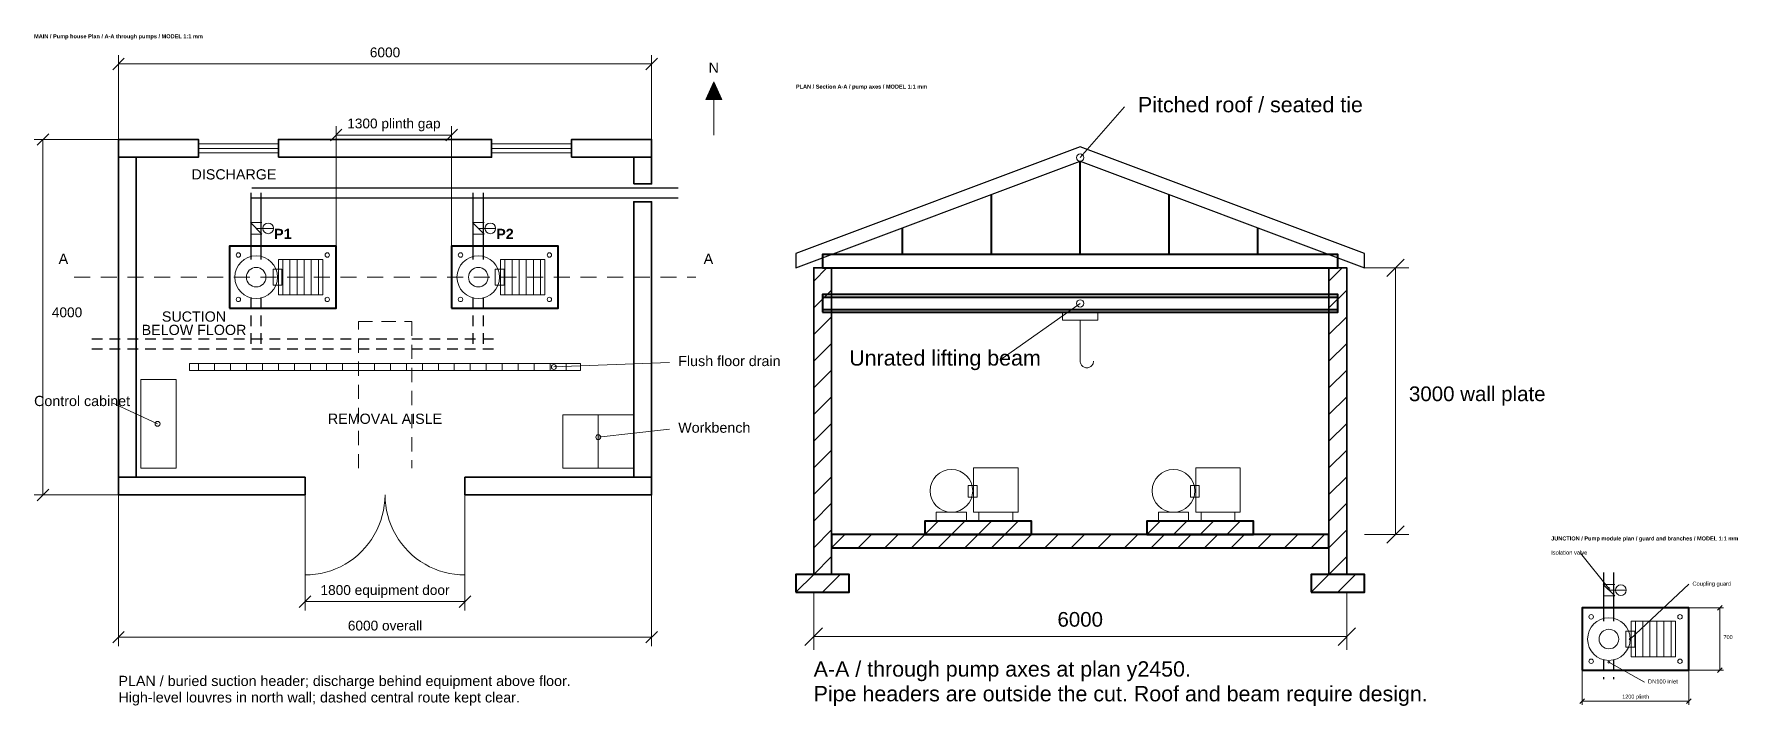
# Model space of a CAD drawing. Header units: millimetres. Extents: x 0 to 19177, y -12 to 7547.
import ezdxf
from ezdxf.enums import TextEntityAlignment as Align

# ---------------------------------------------------------------- set-up
doc = ezdxf.new("R2010")
doc.units = ezdxf.units.MM
for name, color, linetype, lineweight, true_color in [('A-ANNO-BORDER', 7, 'Continuous', 18, 0x7b919e), ('A-ANNO-DIMS', 7, 'Continuous', 15, 0x4c626f), ('A-ANNO-TEXT', 7, 'Continuous', 18, 0x233442), ('A-FIXT', 7, 'Continuous', 20, 0x4d616b), ('A-GLAZ', 7, 'Continuous', 20, 0x238498), ('A-HATCH', 7, 'Continuous', 13, 0x8d999e), ('A-HIDDEN', 7, 'Continuous', 13, 0x778992), ('A-ROOF', 7, 'Continuous', 30, 0x344958), ('A-STRC', 7, 'Continuous', 40, 0x263746), ('A-WALL', 7, 'Continuous', 35, 0x233442), ('A-WPRO', 7, 'Continuous', 30, 0x246f9f)]:
    doc.layers.add(name, color=color, linetype=linetype, lineweight=lineweight, true_color=true_color)
doc.styles.add('SECTION_BOLD', font='arialbd.ttf')
doc.styles.add('SECTION_REGULAR', font='arial.ttf')

# ---------------------------------------------------------------- blocks, each defined once
blk = doc.blocks.new('606_PUMP_HOUSE_MAIN')
at = {"layer": 'A-ANNO-DIMS'}
blk.add_hatch(color=7, dxfattribs=at).paths.add_polyline_path([(6700, 4650), (6610, 4450), (6790, 4450)])
for p, q in [((-65, 4785), (65, 4915)), ((0, 4000), (0, 4950)), ((0, 4850), (6000, 4850)), ((5935, 4785), (6065, 4915)), ((6000, 4000), (6000, 4950)), ((6700, 4050), (6700, 4650)), ((-915, 3935), (-785, 4065)), ((2385, 3985), (2515, 4115)), ((2450, 2800), (2450, 4150)), ((2450, 4050), (3750, 4050)), ((3685, 3985), (3815, 4115)), ((3750, 2800), (3750, 4150)), ((0, 4000), (-950, 4000)), ((-850, 0), (-850, 4000)), ((-500, 2450), (-320, 2450)), ((-200, 2450), (-20, 2450)), ((100, 2450), (280, 2450)), ((400, 2450), (580, 2450)), ((700, 2450), (880, 2450)), ((1000, 2450), (1180, 2450)), ((1300, 2450), (1480, 2450)), ((1600, 2450), (1780, 2450)), ((1900, 2450), (2080, 2450)), ((2200, 2450), (2380, 2450)), ((2500, 2450), (2680, 2450)), ((2800, 2450), (2980, 2450)), ((3100, 2450), (3280, 2450)), ((3400, 2450), (3580, 2450)), ((3700, 2450), (3880, 2450)), ((4000, 2450), (4180, 2450)), ((4300, 2450), (4480, 2450)), ((4600, 2450), (4780, 2450)), ((4900, 2450), (5080, 2450)), ((5200, 2450), (5380, 2450)), ((5500, 2450), (5680, 2450)), ((5800, 2450), (5980, 2450)), ((6100, 2450), (6280, 2450)), ((6400, 2450), (6500, 2450)), ((4900, 1440), (6200, 1490)), ((440, 800), (-77, 1040)), ((5400, 650), (6200, 740)), ((0, 0), (-950, 0)), ((-915, -65), (-785, 65)), ((0, 0), (0, -1700)), ((2100, 0), (2100, -1300)), ((3900, 0), (3900, -1300)), ((6000, 0), (6000, -1700)), ((2035, -1265), (2165, -1135)), ((3835, -1265), (3965, -1135)), ((2100, -1200), (3900, -1200)), ((-65, -1665), (65, -1535)), ((0, -1600), (6000, -1600)), ((5935, -1665), (6065, -1535))]:
    blk.add_line(p, q, dxfattribs=at)
blk.add_lwpolyline([(6700, 4650), (6610, 4450), (6790, 4450)], close=True, dxfattribs=at)
for centre in [(4900, 1440), (440, 800), (5400, 650)]:
    blk.add_circle(centre, 27.5, dxfattribs=at)
at = {"layer": 'A-FIXT'}
for p, q in [((1550, 3000), (1745, 3000)), ((4050, 3000), (4245, 3000)), ((1850, 2250), (1850, 2650)), ((1930, 2250), (1930, 2650)), ((2010, 2250), (2010, 2650)), ((2090, 2250), (2090, 2650)), ((2170, 2250), (2170, 2650)), ((2250, 2250), (2250, 2650)), ((4350, 2250), (4350, 2650)), ((4430, 2250), (4430, 2650)), ((4510, 2250), (4510, 2650)), ((4590, 2250), (4590, 2650)), ((4670, 2250), (4670, 2650)), ((4750, 2250), (4750, 2650)), ((900, 1400), (900, 1480)), ((1080, 1400), (1080, 1480)), ((1260, 1400), (1260, 1480)), ((1440, 1400), (1440, 1480)), ((1620, 1400), (1620, 1480)), ((1800, 1400), (1800, 1480)), ((1980, 1400), (1980, 1480)), ((2160, 1400), (2160, 1480)), ((2340, 1400), (2340, 1480)), ((2520, 1400), (2520, 1480)), ((2700, 1400), (2700, 1480)), ((2880, 1400), (2880, 1480)), ((3060, 1400), (3060, 1480)), ((3240, 1400), (3240, 1480)), ((3420, 1400), (3420, 1480)), ((3600, 1400), (3600, 1480)), ((3780, 1400), (3780, 1480)), ((3960, 1400), (3960, 1480)), ((4140, 1400), (4140, 1480)), ((4320, 1400), (4320, 1480)), ((4500, 1400), (4500, 1480)), ((4680, 1400), (4680, 1480)), ((4860, 1400), (4860, 1480)), ((5040, 1400), (5040, 1480)), ((5400, 300), (5400, 900)), ((2100, 0), (2100, -900)), ((3900, 0), (3900, -900))]:
    blk.add_line(p, q, dxfattribs=at)
for points in [[(1485, 2935), (1615, 2935), (1485, 3065), (1615, 3065)], [(3985, 2935), (4115, 2935), (3985, 3065), (4115, 3065)], [(3000, 0), (2998, -59), (2992, -117), (2983, -176), (2969, -233), (2952, -289), (2931, -344), (2907, -398), (2879, -450), (2848, -500), (2814, -548), (2777, -593), (2736, -636), (2693, -677), (2648, -714), (2600, -748), (2550, -779), (2498, -807), (2444, -831), (2389, -852), (2333, -869), (2276, -883), (2217, -892), (2159, -898), (2100, -900)], [(3000, 0), (3002, -59), (3008, -117), (3017, -176), (3031, -233), (3048, -289), (3069, -344), (3093, -398), (3121, -450), (3152, -500), (3186, -548), (3223, -593), (3264, -636), (3307, -677), (3352, -714), (3400, -748), (3450, -779), (3502, -807), (3556, -831), (3611, -852), (3667, -869), (3724, -883), (3783, -892), (3841, -898), (3900, -900)]]:
    blk.add_lwpolyline(points, dxfattribs=at)
for points in [[(1740, 2360), (1840, 2360), (1840, 2540), (1740, 2540)], [(1800, 2250), (2300, 2250), (2300, 2650), (1800, 2650)], [(4240, 2360), (4340, 2360), (4340, 2540), (4240, 2540)], [(4300, 2250), (4800, 2250), (4800, 2650), (4300, 2650)], [(800, 1400), (5200, 1400), (5200, 1480), (800, 1480)], [(250, 300), (650, 300), (650, 1300), (250, 1300)], [(5000, 300), (5800, 300), (5800, 900), (5000, 900)]]:
    blk.add_lwpolyline(points, close=True, dxfattribs=at)
for centre, radius in [((1685, 3000), 60), ((4185, 3000), 60), ((1550, 2450), 240), ((1350, 2700), 25), ((2350, 2700), 25), ((4050, 2450), 240), ((3850, 2700), 25), ((4850, 2700), 25), ((1550, 2450), 110), ((4050, 2450), 110), ((1350, 2200), 25), ((2350, 2200), 25), ((3850, 2200), 25), ((4850, 2200), 25)]:
    blk.add_circle(centre, radius, dxfattribs=at)
at = {"layer": 'A-GLAZ'}
for p, q in [((900, 3950), (1800, 3950)), ((900, 3900), (1800, 3900)), ((900, 3850), (1800, 3850)), ((4200, 3950), (5100, 3950)), ((4200, 3900), (5100, 3900)), ((4200, 3850), (5100, 3850))]:
    blk.add_line(p, q, dxfattribs=at)
at = {"layer": 'A-HIDDEN'}
for p, q in [((2700, 1860), (2700, 1950)), ((2700, 1950), (2860, 1950)), ((2960, 1950), (3120, 1950)), ((3220, 1950), (3300, 1950)), ((3300, 1950), (3300, 1790)), ((2700, 1600), (2700, 1760)), ((3300, 1690), (3300, 1530)), ((2700, 1340), (2700, 1500)), ((3300, 1430), (3300, 1270)), ((2700, 1080), (2700, 1240)), ((3300, 1170), (3300, 1010)), ((2700, 820), (2700, 980)), ((3300, 910), (3300, 750)), ((2700, 560), (2700, 720)), ((3300, 650), (3300, 490)), ((2700, 300), (2700, 460)), ((3300, 390), (3300, 300))]:
    blk.add_line(p, q, dxfattribs=at)
at = {"layer": 'A-STRC'}
for points in [[(1250, 2100), (2450, 2100), (2450, 2800), (1250, 2800)], [(3750, 2100), (4950, 2100), (4950, 2800), (3750, 2800)]]:
    blk.add_lwpolyline(points, close=True, dxfattribs=at)
at = {"layer": 'A-WALL'}
for points in [[(0, 3800), (900, 3800), (900, 4000), (0, 4000)], [(1800, 3800), (4200, 3800), (4200, 4000), (1800, 4000)], [(5100, 3800), (6000, 3800), (6000, 4000), (5100, 4000)], [(0, 200), (200, 200), (200, 3800), (0, 3800)], [(5800, 3500), (6000, 3500), (6000, 3800), (5800, 3800)], [(5800, 200), (6000, 200), (6000, 3300), (5800, 3300)], [(0, 0), (2100, 0), (2100, 200), (0, 200)], [(3900, 0), (6000, 0), (6000, 200), (3900, 200)]]:
    blk.add_lwpolyline(points, close=True, dxfattribs=at)
at = {"layer": 'A-WPRO'}
for p, q in [((1493, 2100), (1493, 2220)), ((1607, 2100), (1607, 2220)), ((3993, 2100), (3993, 2220)), ((4107, 2100), (4107, 2220)), ((1493, 1900), (1493, 2020)), ((1607, 1900), (1607, 2020)), ((3993, 1900), (3993, 2020)), ((4107, 1900), (4107, 2020)), ((-300, 1757), (-180, 1757)), ((-100, 1757), (20, 1757)), ((100, 1757), (220, 1757)), ((300, 1757), (420, 1757)), ((500, 1757), (620, 1757)), ((700, 1757), (820, 1757)), ((900, 1757), (1020, 1757)), ((1100, 1757), (1220, 1757)), ((1300, 1757), (1420, 1757)), ((1493, 1700), (1493, 1820)), ((1500, 1757), (1620, 1757)), ((1607, 1700), (1607, 1820)), ((1700, 1757), (1820, 1757)), ((1900, 1757), (2020, 1757)), ((2100, 1757), (2220, 1757)), ((2300, 1757), (2420, 1757)), ((2500, 1757), (2620, 1757)), ((2700, 1757), (2820, 1757)), ((2900, 1757), (3020, 1757)), ((3100, 1757), (3220, 1757)), ((3300, 1757), (3420, 1757)), ((3500, 1757), (3620, 1757)), ((3700, 1757), (3820, 1757)), ((3900, 1757), (4020, 1757)), ((3993, 1700), (3993, 1820)), ((4100, 1757), (4220, 1757)), ((4107, 1700), (4107, 1820)), ((-300, 1643), (-180, 1643)), ((-100, 1643), (20, 1643)), ((100, 1643), (220, 1643)), ((300, 1643), (420, 1643)), ((500, 1643), (620, 1643)), ((700, 1643), (820, 1643)), ((900, 1643), (1020, 1643)), ((1100, 1643), (1220, 1643)), ((1300, 1643), (1420, 1643)), ((1500, 1643), (1620, 1643)), ((1700, 1643), (1820, 1643)), ((1900, 1643), (2020, 1643)), ((2100, 1643), (2220, 1643)), ((2300, 1643), (2420, 1643)), ((2500, 1643), (2620, 1643)), ((2700, 1643), (2820, 1643)), ((2900, 1643), (3020, 1643)), ((3100, 1643), (3220, 1643)), ((3300, 1643), (3420, 1643)), ((3500, 1643), (3620, 1643)), ((3700, 1643), (3820, 1643)), ((3900, 1643), (4020, 1643)), ((4100, 1643), (4220, 1643))]:
    blk.add_line(p, q, dxfattribs=at)
for points in [[(1500, 3457), (6300, 3457)], [(1493, 2650), (1493, 3400)], [(1500, 3343), (6300, 3343)], [(1607, 2650), (1607, 3400)], [(3993, 2650), (3993, 3400)], [(4107, 2650), (4107, 3400)]]:
    blk.add_lwpolyline(points, dxfattribs=at)
at = {"layer": 'A-ANNO-DIMS', "style": 'SECTION_REGULAR'}
for s, p in [('6000', (3000, 4925)), ('1300 plinth gap', (3100, 4125)), ('1800 equipment door', (3000, -1125)), ('6000 overall', (3000, -1525))]:
    blk.add_text(s, height=110, dxfattribs=at).set_placement(p, align=Align.CENTER)
blk.add_text('4000', height=110, dxfattribs=at).set_placement((-750, 2000))
at = {"layer": 'A-ANNO-TEXT'}
for s, style, p in [('N', 'SECTION_REGULAR', (6700, 4750)), ('DISCHARGE', 'SECTION_REGULAR', (1300, 3550)), ('P1', 'SECTION_BOLD', (1850, 2880)), ('P2', 'SECTION_BOLD', (4350, 2880)), ('A', 'SECTION_REGULAR', (-620, 2600)), ('A', 'SECTION_REGULAR', (6640, 2600)), ('SUCTION', 'SECTION_REGULAR', (850, 1950)), ('BELOW FLOOR', 'SECTION_REGULAR', (850, 1800)), ('REMOVAL AISLE', 'SECTION_REGULAR', (3000, 800))]:
    blk.add_text(s, height=115, dxfattribs=dict(at, style=style)).set_placement(p, align=Align.CENTER)
at = {"layer": 'A-ANNO-TEXT', "style": 'SECTION_REGULAR'}
for s, p in [('Flush floor drain', (6300, 1450)), ('Control cabinet', (-950, 1000)), ('Workbench', (6300, 700)), ('PLAN / buried suction header; discharge behind equipment above floor.', (0, -2150)), ('High-level louvres in north wall; dashed central route kept clear.', (0, -2335))]:
    blk.add_text(s, height=115, dxfattribs=at).set_placement(p)
blk = doc.blocks.new('606_PUMP_HOUSE_PLAN')
at = {"layer": 'A-ANNO-DIMS'}
for p, q in [((3000, 4240), (3500, 4810)), ((6452, 2902), (6648, 3098)), ((6200, 3000), (6700, 3000)), ((6550, 0), (6550, 3000)), ((3000, 2600), (2094, 1960)), ((6200, 0), (6700, 0)), ((6452, -98), (6648, 98)), ((0, -650), (0, -1300)), ((6000, -650), (6000, -1300)), ((-98, -1248), (98, -1052)), ((0, -1150), (6000, -1150)), ((5902, -1248), (6098, -1052))]:
    blk.add_line(p, q, dxfattribs=at)
for centre in [(3000, 4240), (3000, 2600)]:
    blk.add_circle(centre, 41.2, dxfattribs=at)
at = {"layer": 'A-FIXT'}
blk.add_line((3000, 2410), (3000, 1950), dxfattribs=at)
for points in [[(2800, 2410), (3200, 2410), (3200, 2500), (2800, 2500)], [(1800, 250), (2300, 250), (2300, 750), (1800, 750)], [(4300, 250), (4800, 250), (4800, 750), (4300, 750)], [(1740, 420), (1840, 420), (1840, 550), (1740, 550)], [(4240, 420), (4340, 420), (4340, 550), (4240, 550)], [(1380, 150), (1720, 150), (1720, 250), (1380, 250)], [(1860, 150), (2240, 150), (2240, 250), (1860, 250)], [(3880, 150), (4220, 150), (4220, 250), (3880, 250)], [(4360, 150), (4740, 150), (4740, 250), (4360, 250)]]:
    blk.add_lwpolyline(points, close=True, dxfattribs=at)
blk.add_lwpolyline([(3000, 1950), (3001, 1940), (3003, 1931), (3006, 1921), (3010, 1912), (3015, 1904), (3022, 1897), (3029, 1890), (3038, 1885), (3046, 1881), (3056, 1878), (3065, 1876), (3075, 1875), (3085, 1876), (3094, 1878), (3104, 1881), (3112, 1885), (3121, 1890), (3128, 1897), (3135, 1904), (3140, 1912), (3144, 1921), (3147, 1931), (3149, 1940), (3150, 1950)], dxfattribs=at)
for centre in [(1550, 490), (4050, 490)]:
    blk.add_circle(centre, 240, dxfattribs=at)
at = {"layer": 'A-HATCH'}
for p, q in [((0, 2850), (150, 3000)), ((5800, 2850), (5950, 3000)), ((0, 2550), (200, 2750)), ((5800, 2550), (6000, 2750)), ((0, 2250), (200, 2450)), ((5800, 2250), (6000, 2450)), ((0, 1950), (200, 2150)), ((5800, 1950), (6000, 2150)), ((0, 1650), (200, 1850)), ((5800, 1650), (6000, 1850)), ((0, 1350), (200, 1550)), ((5800, 1350), (6000, 1550)), ((0, 1050), (200, 1250)), ((5800, 1050), (6000, 1250)), ((0, 750), (200, 950)), ((5800, 750), (6000, 950)), ((0, 450), (200, 650)), ((5800, 450), (6000, 650)), ((0, 150), (200, 350)), ((5800, 150), (6000, 350)), ((0, -150), (200, 50)), ((200, -150), (350, 0)), ((500, -150), (650, 0)), ((800, -150), (950, 0)), ((1100, -150), (1250, 0)), ((1250, 0), (1400, 150)), ((1400, -150), (1550, 0)), ((1550, 0), (1700, 150)), ((1700, -150), (1850, 0)), ((1850, 0), (2000, 150)), ((2000, -150), (2150, 0)), ((2150, 0), (2300, 150)), ((2300, -150), (2450, 0)), ((2450, 0), (2450, 0)), ((2600, -150), (2750, 0)), ((2900, -150), (3050, 0)), ((3500, -150), (3650, 0)), ((3750, 0), (3900, 150)), ((3800, -150), (3950, 0)), ((4050, 0), (4200, 150)), ((4350, 0), (4500, 150)), ((4400, -150), (4550, 0)), ((4650, 0), (4800, 150)), ((4700, -150), (4850, 0)), ((4950, 0), (4950, 0)), ((5300, -150), (5450, 0)), ((5600, -150), (5750, 0)), ((5800, -150), (6000, 50)), ((3200, -150), (3350, 0)), ((4100, -150), (4250, 0)), ((5000, -150), (5150, 0)), ((0, -450), (200, -250)), ((5800, -450), (6000, -250)), ((-200, -650), (0, -450)), ((100, -650), (300, -450)), ((5600, -650), (5800, -450)), ((5900, -650), (6100, -450)), ((400, -650), (400, -650)), ((6200, -650), (6200, -650))]:
    blk.add_line(p, q, dxfattribs=at)
at = {"layer": 'A-ROOF'}
blk.add_lwpolyline([(-200, 3000), (3000, 4200), (6200, 3000), (6200, 3160), (3000, 4360), (-200, 3160)], close=True, dxfattribs=at)
at = {"layer": 'A-STRC'}
for p, q in [((3000, 3150), (3000, 4200)), ((2000, 3150), (2000, 3825)), ((4000, 3150), (4000, 3825)), ((1000, 3150), (1000, 3450)), ((5000, 3150), (5000, 3450)), ((100, 2670), (5900, 2670)), ((100, 2530), (5900, 2530))]:
    blk.add_line(p, q, dxfattribs=at)
for points in [[(100, 3000), (5900, 3000), (5900, 3150), (100, 3150)], [(100, 2500), (5900, 2500), (5900, 2700), (100, 2700)], [(200, -150), (5800, -150), (5800, 0), (200, 0)], [(1250, 0), (2450, 0), (2450, 150), (1250, 150)], [(3750, 0), (4950, 0), (4950, 150), (3750, 150)], [(-200, -650), (400, -650), (400, -450), (-200, -450)], [(5600, -650), (6200, -650), (6200, -450), (5600, -450)]]:
    blk.add_lwpolyline(points, close=True, dxfattribs=at)
at = {"layer": 'A-WALL'}
for points in [[(0, -450), (200, -450), (200, 3000), (0, 3000)], [(5800, -450), (6000, -450), (6000, 3000), (5800, 3000)]]:
    blk.add_lwpolyline(points, close=True, dxfattribs=at)
at = {"layer": 'A-ANNO-DIMS', "style": 'SECTION_REGULAR'}
blk.add_text('3000 wall plate', height=165, dxfattribs=at).set_placement((6700, 1500))
blk.add_text('6000', height=165, dxfattribs=at).set_placement((3000, -1038), align=Align.CENTER)
at = {"layer": 'A-ANNO-TEXT', "style": 'SECTION_REGULAR'}
for s, p in [('Pitched roof / seated tie', (3650, 4750)), ('Unrated lifting beam', (400, 1900)), ('A-A / through pump axes at plan y2450.', (0, -1600)), ('Pipe headers are outside the cut. Roof and beam require design.', (0, -1878))]:
    blk.add_text(s, height=172.5, dxfattribs=at).set_placement(p)
blk = doc.blocks.new('606_PUMP_HOUSE_JUNCTION')
at = {"layer": 'A-ANNO-DIMS'}
for p, q in [((1550, 3020), (1231.5, 3416.1)), ((1790, 2450), (2450, 3066.1)), ((2450, 2800), (2840, 2800)), ((2774, 2774), (2826, 2826)), ((2800, 2100), (2800, 2800)), ((1550, 2190), (1950, 1966.1)), ((2774, 2074), (2826, 2126)), ((1250, 2100), (1250, 1710)), ((2450, 2100), (2450, 1710)), ((2450, 2100), (2840, 2100)), ((1224, 1724), (1276, 1776)), ((1250, 1750), (2450, 1750)), ((2424, 1724), (2476, 1776))]:
    blk.add_line(p, q, dxfattribs=at)
for centre in [(1550, 3020), (1790, 2450), (1550, 2190)]:
    blk.add_circle(centre, 11, dxfattribs=at)
at = {"layer": 'A-FIXT'}
for p, q in [((1615, 2935), (1485, 3065)), ((1485, 3065), (1615, 3065)), ((1485, 2935), (1615, 2935)), ((1550, 3000), (1745, 3000)), ((1850, 2250), (1850, 2650)), ((1930, 2250), (1930, 2650)), ((2010, 2250), (2010, 2650)), ((2090, 2250), (2090, 2650)), ((2170, 2250), (2170, 2650)), ((2250, 2250), (2250, 2650))]:
    blk.add_line(p, q, dxfattribs=at)
for points in [[(1740, 2360), (1840, 2360), (1840, 2540), (1740, 2540)], [(1800, 2250), (2300, 2250), (2300, 2650), (1800, 2650)]]:
    blk.add_lwpolyline(points, close=True, dxfattribs=at)
for centre, radius in [((1685, 3000), 60), ((1550, 2450), 240), ((1350, 2700), 25), ((2350, 2700), 25), ((1550, 2450), 110), ((1350, 2200), 25), ((2350, 2200), 25)]:
    blk.add_circle(centre, radius, dxfattribs=at)
at = {"layer": 'A-STRC'}
blk.add_lwpolyline([(1250, 2100), (2450, 2100), (2450, 2800), (1250, 2800)], close=True, dxfattribs=at)
at = {"layer": 'A-WPRO'}
for p, q in [((1493, 2650), (1493, 3200)), ((1607, 2650), (1607, 3200)), ((1493, 2100), (1493, 2220)), ((1607, 2100), (1607, 2220)), ((1493, 2000), (1493, 2020)), ((1607, 2000), (1607, 2020))]:
    blk.add_line(p, q, dxfattribs=at)
at = {"layer": 'A-ANNO-DIMS', "style": 'SECTION_REGULAR'}
blk.add_text('700', height=44, dxfattribs=at).set_placement((2840, 2450))
blk.add_text('1200 plinth', height=44, dxfattribs=at).set_placement((1850, 1780), align=Align.CENTER)
at = {"layer": 'A-ANNO-TEXT', "style": 'SECTION_REGULAR'}
for s, p in [('Isolation valve', (900, 3400)), ('Coupling guard', (2490, 3050)), ('DN100 inlet', (1990, 1950))]:
    blk.add_text(s, height=46, dxfattribs=at).set_placement(p)

msp = doc.modelspace()

# ---------------------------------------------------------------- block references
at = {"layer": 'A-ANNO-BORDER'}
for name, p in [('606_PUMP_HOUSE_MAIN', (950, 2361.45)), ('606_PUMP_HOUSE_PLAN', (8774.435, 1917.175)), ('606_PUMP_HOUSE_JUNCTION', (16174.985, -1710))]:
    msp.add_blockref(name, p, dxfattribs=at)

# ---------------------------------------------------------------- texts
at = {"layer": 'A-ANNO-TEXT', "style": 'SECTION_BOLD'}
for s, p in [('MAIN / Pump house Plan / A-A through pumps / MODEL 1:1 mm', (0, 7499.95)), ('PLAN / Section A-A / pump axes / MODEL 1:1 mm', (8574.435, 6933.8)), ('JUNCTION / Pump module plan / guard and branches / MODEL 1:1 mm', (17074.985, 1849.1))]:
    msp.add_text(s, height=45, dxfattribs=at).set_placement(p)

doc.saveas('drawing.dxf')
